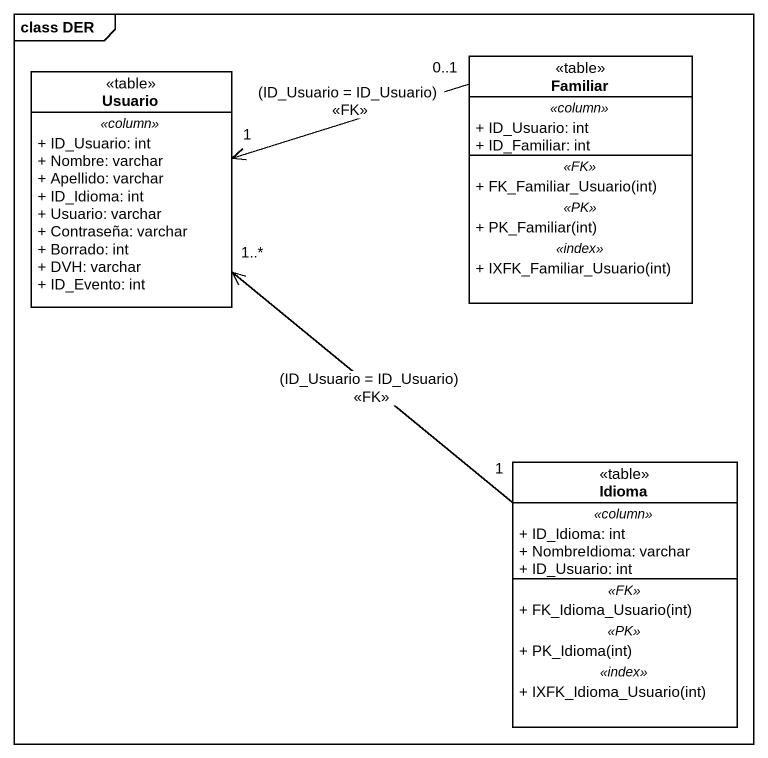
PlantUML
@startuml
mainframe class DER
hide circle
hide empty members
skinparam classAttributeIconSize 0
class Usuario <<table>> {
  .. <<column>> ..
  + ID_Usuario: int
  + Nombre: varchar
  + Apellido: varchar
  + ID_Idioma: int
  + Usuario: varchar
  + Contraseña: varchar
  + Borrado: int
  + DVH: varchar
  + ID_Evento: int
}
class Familiar <<table>> {
  .. <<column>> ..
  + ID_Usuario: int
  + ID_Familiar: int
  .. <<FK>> ..
  + FK_Familiar_Usuario(int)
  .. <<PK>> ..
  + PK_Familiar(int)
  .. <<index>> ..
  + IXFK_Familiar_Usuario(int)
}
class Idioma <<table>> {
  .. <<column>> ..
  + ID_Idioma: int
  + NombreIdioma: varchar
  + ID_Usuario: int
  .. <<FK>> ..
  + FK_Idioma_Usuario(int)
  .. <<PK>> ..
  + PK_Idioma(int)
  .. <<index>> ..
  + IXFK_Idioma_Usuario(int)
}
Familiar "0..1" -left-> "1" Usuario : (ID_Usuario = ID_Usuario)\n<<FK>>
Idioma "1" -up-> "1..*" Usuario : (ID_Usuario = ID_Usuario)\n<<FK>>
@enduml
